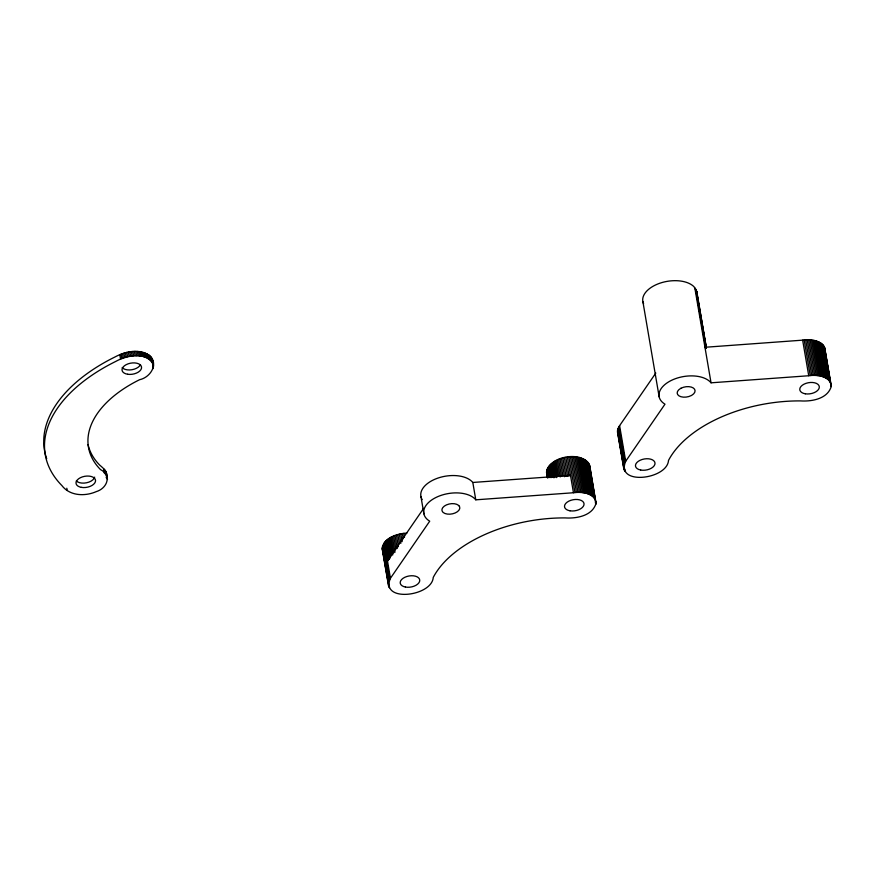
<?xml version="1.0" encoding="UTF-8"?>
<svg xmlns="http://www.w3.org/2000/svg" width="875" height="875" viewBox="0 0 875 875"><rect width="100%" height="100%" fill="white"/><g stroke="black" fill="none" stroke-linecap="round" stroke-linejoin="round"><path stroke-width="1.31" d="M153.42 365.039C147.153 351.116 126.7 355.305 115.872 361.364A159.009 90.3 -9.7 0 0 61.841 485.505C69.847 496.136 85.05 496.552 96.359 491.586C106.947 488.403 112.23 475.552 100.494 469.591A115.15 65.384 -9.7 0 1 139.617 379.695C150.325 377.497 159.25 363.858 149.22 355.239C138.928 348.502 125.289 351.433 115.106 356.912A159.009 90.3 -9.7 0 0 46.703 458.73M547.345 475.508C542.642 455.766 588.853 448.077 589.695 468.88M595.941 503.573C595.689 492.964 581.569 491.542 573.464 492.745L475.781 499.822L475.092 499.034A27.42 15.564 -9.7 0 0 436.133 497.394A27.42 15.564 -9.7 0 0 429.712 521.194L390.436 578.266C379.925 602.875 431.922 596.597 433.245 577.423A115.15 65.384 -9.7 0 1 565.217 517.913C576.45 518.678 592.255 515.933 595.941 503.573L589.411 464.548M824.961 351.87C826.033 340.714 810.852 338.756 802.648 340.156L704.966 347.277L705.83 348.502M831.206 386.564C830.944 375.955 816.834 374.533 808.73 375.747L711.036 382.812L710.347 382.025A27.42 15.564 -9.7 0 0 671.398 380.384A27.42 15.564 -9.7 0 0 664.978 404.184L625.702 461.256C615.191 485.866 667.188 479.598 668.511 460.414A115.15 65.384 -9.7 0 1 800.483 400.903C811.716 401.669 827.52 398.923 831.206 386.564L825.114 350.973M382.834 551.414C380.002 538.869 397.053 533.422 406.864 533.116M618.1 434.405L617.553 430.106L618.997 426.541L655.812 373.067M106.192 477.728C108.566 472.369 103.305 468.158 99.739 465.139A115.15 65.384 -9.7 0 1 88.058 444.577M423.664 508.32L387.472 560.919L389.867 558.414L386.75 540.17M421.225 497.569A27.42 15.564 -9.7 0 1 439.13 477.684A27.42 15.564 -9.7 0 1 472.117 481.688L472.806 482.464L570.5 475.398L566.005 476.284L562.887 458.052M706.355 347.594L696.828 291.889L694.072 286.825A27.42 15.564 -9.7 0 0 660.198 283.106A27.42 15.564 -9.7 0 0 643.606 303.734M383.775 552.967L383.25 552.202L383.709 554.837M152.469 359.745L153.486 366.789M824.677 347.539L831.25 385.689M824.316 346.73L830.397 382.32M823.834 345.953L829.927 381.544M823.266 345.198L829.347 380.8M822.598 344.487L828.68 380.089M821.844 343.82L827.925 379.411M820.991 343.197L827.072 378.787M820.05 342.606L826.131 378.197M819.033 342.081L825.125 377.672M817.939 341.589L824.031 377.191M816.78 341.163L822.861 376.753M815.555 340.791L821.636 376.381M814.264 340.473L820.345 376.064M812.93 340.222L819.011 375.812M811.541 340.025L817.622 375.616M810.119 339.894L816.2 375.484M808.653 339.817L814.745 375.408M807.177 339.806L813.258 375.397M805.678 339.861L811.759 375.452M804.158 339.97L810.25 375.561M802.648 340.156L808.73 375.747M696.555 290.839L706.3 347.867M696.161 289.811L706.267 348.436M696.85 295.181L697.309 297.85M697.769 300.519L698.217 303.188M698.677 305.856L699.136 308.525M699.584 311.194L700.044 313.862M700.503 316.531L700.962 319.2M702.1 325.872L702.559 328.541M703.008 331.209L703.467 333.878M703.927 336.547L704.375 339.216M704.834 341.895L705.294 344.564M695.625 288.827L705.6 347.178M694.772 287.602L711.036 382.812M642.895 301.656L659.159 396.867M619.609 425.666L625.702 461.256M618.997 426.541L625.089 462.131M618.067 428.323L624.159 463.914M624.673 468.913L625.122 471.548M617.761 429.209L623.842 464.811M620.32 445.747L620.769 448.383M621.228 451.019L621.677 453.655M622.125 456.291L622.573 458.927M623.022 461.562L623.481 464.198M623.93 466.834L624.608 470.783M617.553 430.106L623.634 465.697M617.455 430.992L624.181 469.995M617.455 431.867L623.864 469.175M589.684 465.38L595.984 502.698M589.05 463.739L595.131 499.33M590.144 471.516L590.603 474.152M591.052 476.788L591.5 479.423M591.948 482.059L592.397 484.695M592.856 487.331L593.305 489.967M595.328 501.834L595.788 504.47M588.569 462.962L594.661 498.553M588 462.208L594.092 497.798M587.333 461.497L593.414 497.088M586.578 460.83L592.659 496.42M585.725 460.206L591.806 495.797M584.784 459.616L590.877 495.206M583.767 459.08L589.859 494.681M582.684 458.598L588.766 494.189M581.514 458.172L587.595 493.762M580.289 457.8L586.37 493.391M578.998 457.483L585.08 493.073M577.664 457.231L583.745 492.822M576.275 457.034L582.356 492.625M574.853 456.903L580.934 492.494M573.388 456.827L579.48 492.417M571.911 456.816L577.992 492.406M570.413 456.87L576.494 492.461M568.892 456.98L574.984 492.57M567.383 457.155L573.464 492.745M565.873 457.395L568.991 475.639M564.375 457.691L567.492 475.934M561.433 458.456L564.55 476.7M560.011 458.927L562.909 475.858M558.633 459.441L561.52 476.383M557.298 460.009L560.186 476.941M556.008 460.622L558.688 476.252M554.783 461.278L557.462 476.919M553.623 461.978L556.303 477.608M552.541 462.711L554.991 477.05M551.534 463.488L553.984 477.816M550.605 464.286L552.825 477.312M549.752 465.106L551.764 476.831M548.997 465.959L551.009 477.684M548.341 466.823L550.123 477.247M547.772 467.698L549.336 476.82M547.312 468.584L548.877 477.706M546.952 469.481L548.286 477.302M546.689 470.378L547.805 476.886M546.536 471.264L547.652 477.783M546.481 472.15L547.378 477.783M472.806 482.464L475.781 499.822M420.93 496.519L423.905 513.877M403.845 533.345L404.512 537.261M402.325 533.553L403.222 538.77M400.816 533.827L402.161 541.636M399.328 534.144L400.881 543.266M397.852 534.538L399.416 543.648M396.419 534.975L398.42 546.7M395.008 535.467L397.239 548.494M393.652 536.003L395.883 549.03M392.339 536.594L395.008 552.234M391.081 537.239L393.761 552.869M389.889 537.917L392.788 554.848M388.773 538.628L391.661 555.57M387.723 539.383L390.611 556.325M385.853 540.98L388.981 559.223M385.055 541.822L388.172 560.066M384.355 542.675L390.436 578.266M383.731 543.55L389.823 579.141M382.812 545.322L388.894 580.923M382.495 546.219L388.577 581.809M384.158 557.473L384.606 560.109M385.055 562.745L385.503 565.381M385.962 568.017L386.411 570.664M388.664 583.844L389.342 587.792M382.287 547.116L388.369 582.706M382.189 548.002L388.916 587.005M382.189 548.877L388.598 586.184M152.184 358.914L153.508 365.903M151.78 358.116L152.545 362.567M152.589 363.223L153.355 367.675M151.287 357.339L152.053 361.791M152.742 366.341L153.125 368.572M150.697 356.606L151.452 361.058M149.997 355.906L150.763 360.347M149.22 355.239L149.975 359.691M148.345 354.627L149.1 359.078M147.383 354.058L148.148 358.498M146.355 353.533L147.109 357.984M145.239 353.062L146.005 357.514M144.058 352.647L144.823 357.098M142.822 352.286L143.577 356.738M141.52 351.991L142.275 356.442M140.164 351.75L140.93 356.202M138.764 351.564L139.53 356.016M137.331 351.444L138.097 355.895M135.866 351.389L136.631 355.841M134.378 351.4L135.144 355.841M132.88 351.466L133.634 355.917M131.37 351.597L132.125 356.048M129.85 351.783L130.616 356.234M128.341 352.034L129.106 356.486M126.842 352.352L127.608 356.803M125.366 352.713L126.131 357.164M123.922 353.139L124.688 357.591M122.511 353.62L123.266 358.072M121.133 354.156L121.898 358.597M119.809 354.725L120.575 359.177M106.334 472.489L107.494 479.511M105.984 471.669L106.75 476.12M105.536 470.881L106.302 475.333M104.989 470.127L105.755 474.578M104.344 469.405L105.109 473.856M103.611 468.727L104.366 473.178M66.806 488.228L67.189 490.448M696.828 291.889L696.981 294.066M94.675 477.127A9.866 5.6 -9.7 0 1 86.57 482.77A9.866 5.6 -9.7 0 1 76.322 480.944M140.492 364.569A9.866 5.6 -9.7 0 1 131.917 369.731A9.866 5.6 -9.7 0 1 122.194 367.62M422.198 499.581A27.42 15.564 -9.7 0 1 421.652 498.597M681.002 388.237L680.531 388.489A9.045 5.141 -9.7 0 0 678.945 395.828A9.045 5.141 -9.7 0 0 691.25 395.566L691.72 395.314A9.045 5.141 -9.7 0 0 693.295 387.975A9.045 5.141 -9.7 0 0 681.002 388.237M458.817 505.608L458.533 505.345A9.045 5.141 -9.7 0 0 446.48 504.886A9.045 5.141 -9.7 0 0 442.903 512.214L443.188 512.477A9.045 5.141 -9.7 0 0 455.241 512.936A9.045 5.141 -9.7 0 0 458.817 505.608M127.695 374.259A9.866 5.6 -9.7 0 0 141.531 367.019A9.866 5.6 -9.7 0 0 126.175 364.667A9.866 5.6 -9.7 0 0 127.695 374.259M81.364 487.364A9.866 5.6 -9.7 0 0 95.539 480.375A9.866 5.6 -9.7 0 0 80.434 477.684A9.866 5.6 -9.7 0 0 81.364 487.364M570.019 510.803A9.866 5.6 -9.7 0 0 584.03 503.694A9.866 5.6 -9.7 0 0 568.794 501.167A9.866 5.6 -9.7 0 0 570.019 510.803M405.409 587.038A9.866 5.6 -9.7 0 0 419.748 580.18A9.866 5.6 -9.7 0 0 404.775 577.314A9.866 5.6 -9.7 0 0 405.409 587.038M640.675 470.028A9.866 5.6 -9.7 0 0 655.014 463.17A9.866 5.6 -9.7 0 0 640.041 460.305A9.866 5.6 -9.7 0 0 640.675 470.028M805.284 393.794A9.866 5.6 -9.7 0 0 819.295 386.684A9.866 5.6 -9.7 0 0 804.059 384.158A9.866 5.6 -9.7 0 0 805.284 393.794"/></g></svg>
